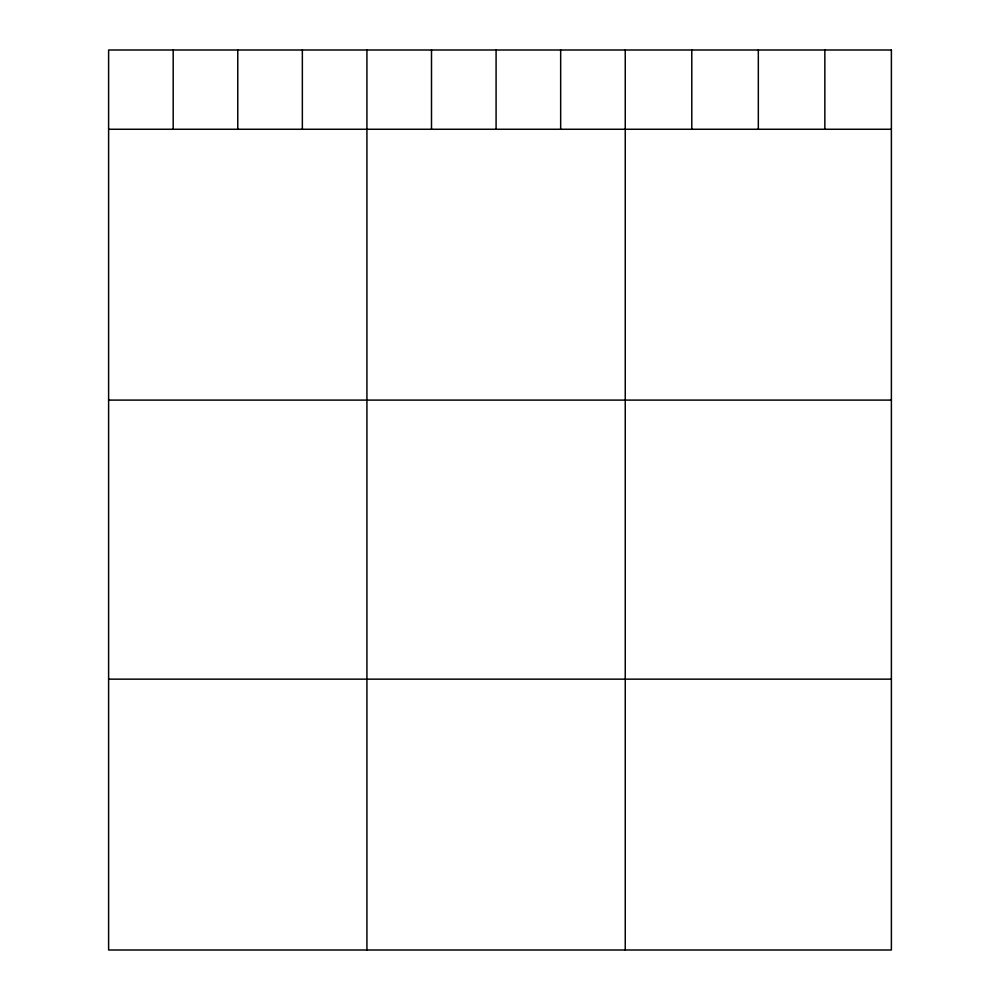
<?xml version="1.0" encoding="UTF-8"?>
<svg xmlns="http://www.w3.org/2000/svg" width="1000" height="1000" viewBox="0 0 1000 1000"><rect width="100%" height="100%" fill="white"/><g stroke="black" fill="none" stroke-linecap="round" stroke-linejoin="round"><path stroke-width="1.5" d="M108.612 129.262L891.388 129.262M108.612 400.1L891.388 400.1M108.612 679.15L891.388 679.15M824.85 50L824.85 129.262M758.325 50L758.325 129.262M691.787 50L691.787 129.262M625.25 50L625.25 950M560.662 50L560.662 129.262M496.087 50L496.087 129.262M431.5 50L431.5 129.262M366.925 50L366.925 950M302.35 50L302.35 129.262M237.763 50L237.763 129.262M173.188 50L173.188 129.262M891.388 50L108.612 50L108.612 950L891.388 950L891.388 50"/></g></svg>
